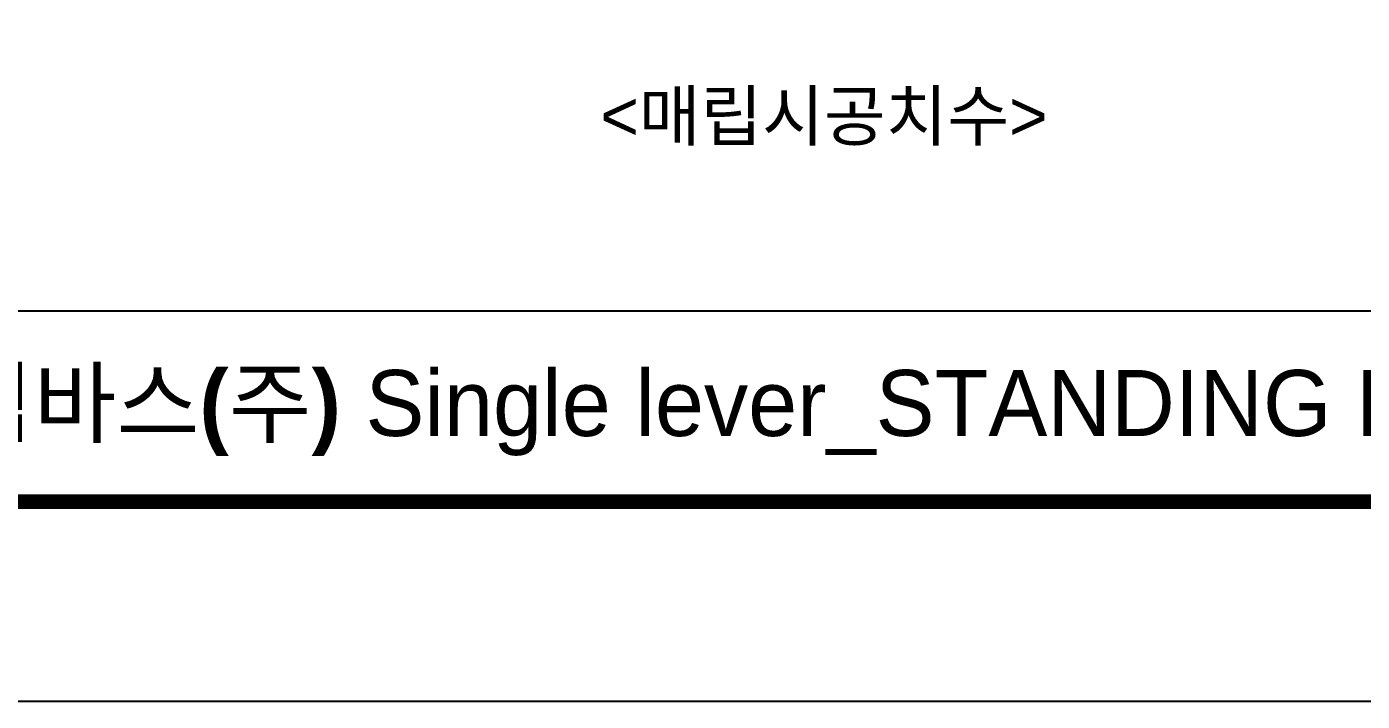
# Model space of a CAD drawing. Extents: x 0 to 3160, y 0 to 2315.
# Drawn here: x 697 to 1360, y 0 to 335 of the extents above; entities that cross this region are included whole.
import ezdxf

# ---------------------------------------------------------------- set-up
doc = ezdxf.new("R2010")
doc.units = 0
doc.header["$LTSCALE"] = 10
doc.header["$MEASUREMENT"] = 0
doc.layers.get('0').update_dxf_attribs({"linetype": 'CONTINUOUS'})
doc.styles.add('Daelim Dimension', font='')
doc.styles.get('Daelim Dimension').set_extended_font_data('나눔고딕')

msp = doc.modelspace()

# ---------------------------------------------------------------- linework, layer by layer
at = {"color": 5}
msp.add_line((50.81, 193.97), (2594.86, 193.97), dxfattribs=at)
at = {"ltscale": 0.5}
msp.add_lwpolyline([(0, 0), (3159.52, 0), (3159.52, 2315.04), (0, 2315.04)], close=True, dxfattribs=at)
at = {"color": 5, "linetype": 'ByBlock', "lineweight": 200, "const_width": 7.28}
msp.add_lwpolyline([(50.81, 99.13), (3108.41, 99.13), (3108.41, 2261.29), (50.81, 2261.29)], close=True, dxfattribs=at)

# ---------------------------------------------------------------- texts
at = {"insert": (981.85, 303.16), "char_height": 24.441, "width": 392.8285, "attachment_point": 1, "style": 'Daelim Dimension'}
msp.add_mtext('<매립시공치수>', dxfattribs=at)
at = {"color": 2, "insert": (618.03, 164.63), "char_height": 32.7922, "width": 1690.8269, "attachment_point": 1, "style": 'Daelim Dimension'}
msp.add_mtext('{\\fPretendard Variable SemiBold|b0|i0|c129|p2;대림바스(주)} Single lever_STANDING FAUCET_스탠딩 수전_DL B7719', dxfattribs=at)

doc.saveas('drawing.dxf')
